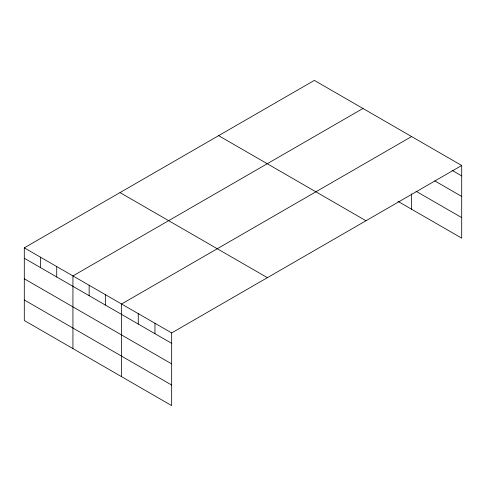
<?xml version="1.0" encoding="UTF-8"?>
<svg xmlns="http://www.w3.org/2000/svg" width="486" height="486" viewBox="0 0 486 486"><rect width="100%" height="100%" fill="white"/><g stroke="black" fill="none" stroke-linecap="round" stroke-linejoin="round"><path stroke-width="0.73" d="M461.7 165.483L314.333 80.397L24.3 247.848L24.3 320.517L171.667 405.603L171.667 332.928L461.7 165.483L461.7 238.152L397.979 201.362M362.963 108.475L72.93 275.92L72.93 348.596M411.593 136.554L121.567 303.999L121.567 376.674M452.065 170.325L461.7 175.889M434.721 180.859L461.7 196.435M416.089 191.277L461.7 217.607M218.621 135.655L365.988 220.741M120.012 192.59L267.379 277.67M24.3 247.848L171.667 332.928M24.3 258.254L171.667 343.335M24.3 278.8L171.667 363.886M24.3 299.971L171.667 385.052M411.593 193.817L411.593 209.229M154.967 323.287L154.967 333.694M138.267 313.64L138.267 324.053M105.353 294.644L105.353 305.05M89.145 285.282L89.145 295.688M56.722 266.565L56.722 276.971M40.508 257.203L40.508 267.61"/></g></svg>
